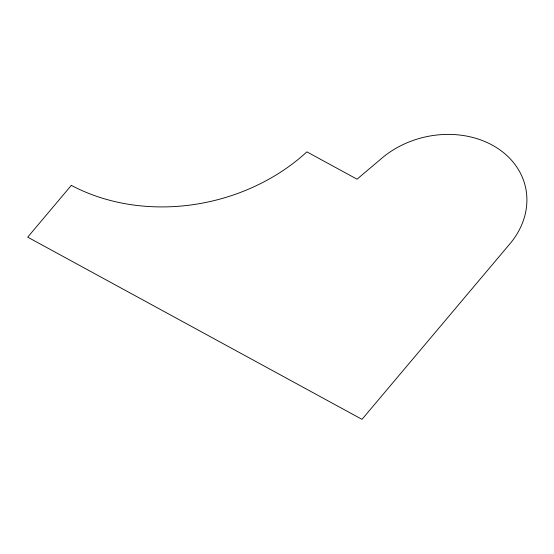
<?xml version="1.0" encoding="UTF-8"?>
<svg xmlns="http://www.w3.org/2000/svg" width="554" height="554" viewBox="0 0 554 554"><rect width="100%" height="100%" fill="white"/><g stroke="black" fill="none" stroke-linecap="round" stroke-linejoin="round"><path stroke-width="0.83" d="M71.328 185.375L27.7 237.154L362.004 419.35L511.577 241.828A87.04 71.037 -12.9 0 0 498.067 148.624A87.04 71.037 -12.9 0 0 383.763 156.595L357.032 179.184L306.888 151.858A182.335 148.811 -12.9 0 1 71.328 185.375"/></g></svg>
